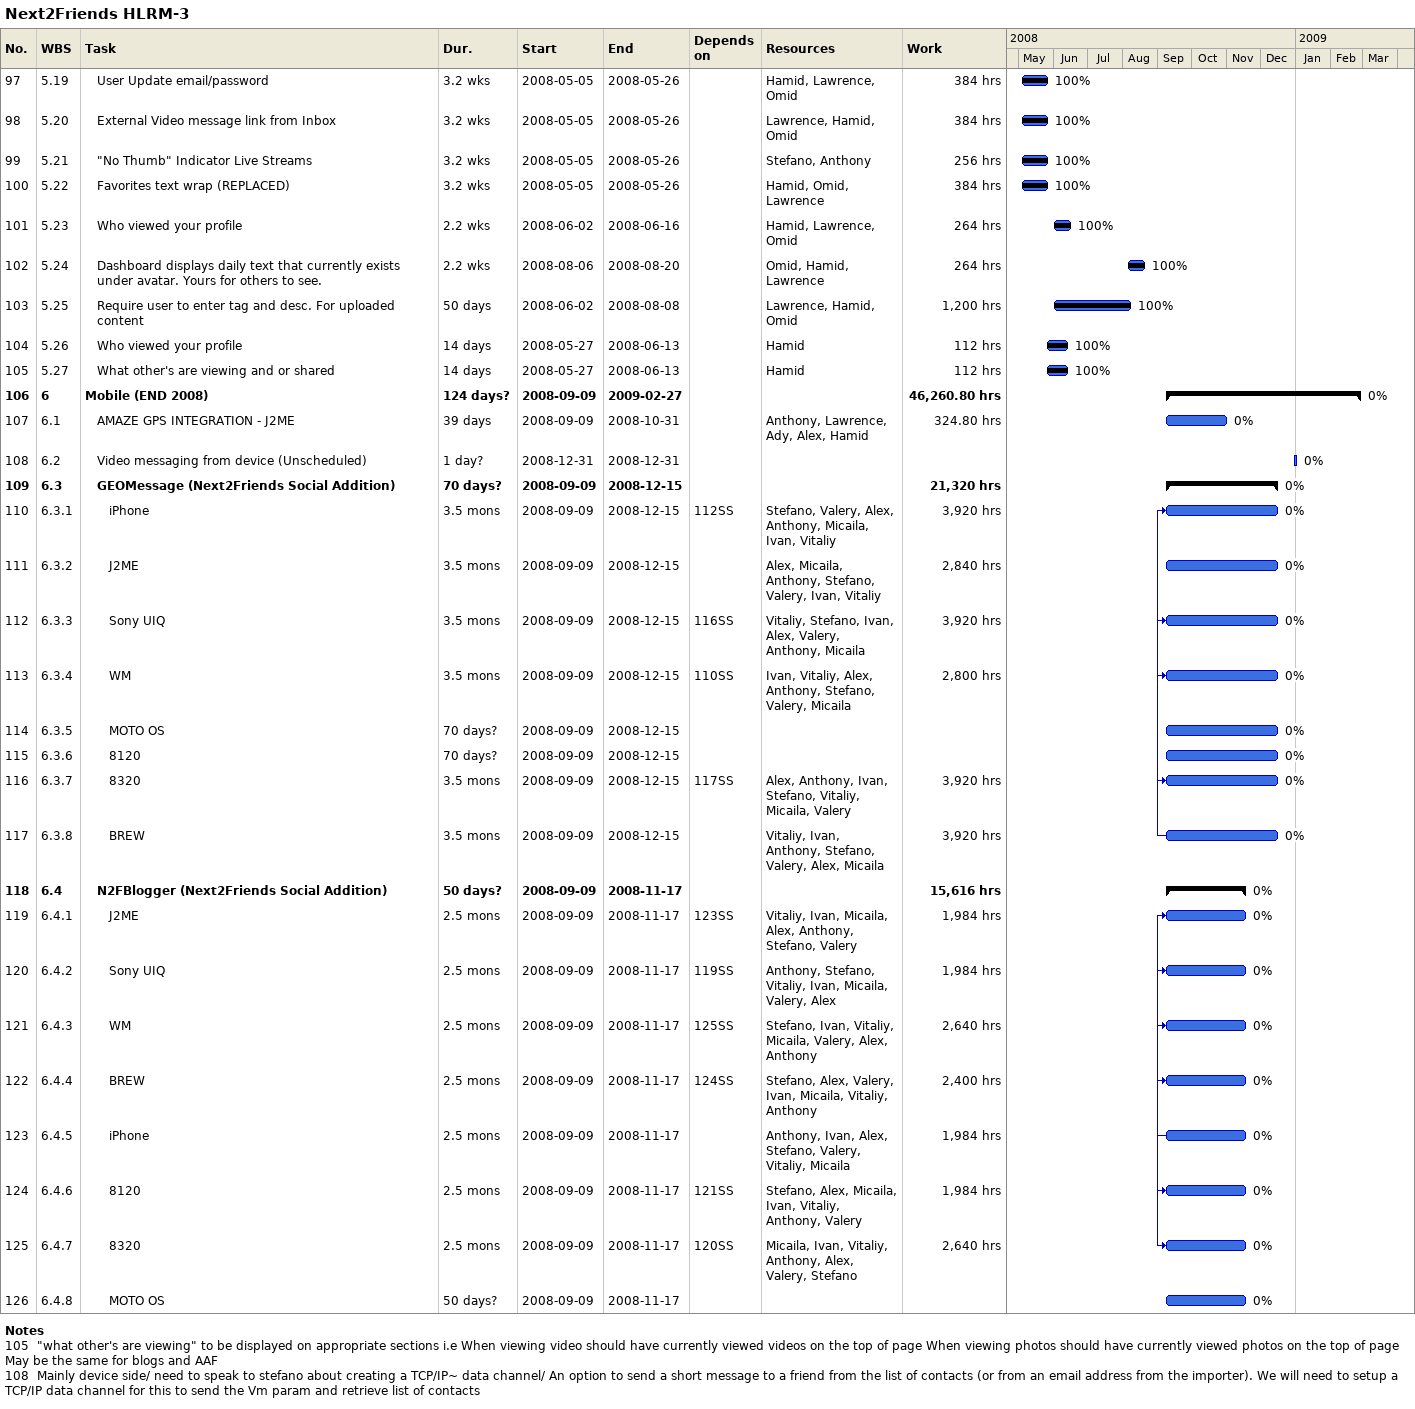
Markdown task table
Next2Friends HLRM-3

| ID | WBS | Task | Duration | Start | Finish | Predecessors | Resources | % complete | Work (h) |
|---|---|---|---|---|---|---|---|---|---|
| 97 | 5.19 | User Update email/password | 3.2w | 2008-05-05 | 2008-05-26 |  | Hamid, Lawrence, Omid | 100 | 384 |
| 98 | 5.20 | External Video message link from Inbox | 3.2w | 2008-05-05 | 2008-05-26 |  | Lawrence, Hamid, Omid | 100 | 384 |
| 99 | 5.21 | "No Thumb" Indicator Live Streams | 3.2w | 2008-05-05 | 2008-05-26 |  | Stefano, Anthony | 100 | 256 |
| 100 | 5.22 | Favorites text wrap (REPLACED) | 3.2w | 2008-05-05 | 2008-05-26 |  | Hamid, Omid, Lawrence | 100 | 384 |
| 101 | 5.23 | Who viewed your profile | 2.2w | 2008-06-02 | 2008-06-16 |  | Hamid, Lawrence, Omid | 100 | 264 |
| 102 | 5.24 | Dashboard displays daily text that currently exists under avatar. Yours for others to see. | 2.2w | 2008-08-06 | 2008-08-20 |  | Omid, Hamid, Lawrence | 100 | 264 |
| 103 | 5.25 | Require user to enter tag and desc. For uploaded content | 50d | 2008-06-02 | 2008-08-08 |  | Lawrence, Hamid, Omid | 100 | 1200 |
| 104 | 5.26 | Who viewed your profile | 14d | 2008-05-27 | 2008-06-13 |  | Hamid | 100 | 112 |
| 105 | 5.27 | What other's are viewing and or shared | 14d | 2008-05-27 | 2008-06-13 |  | Hamid | 100 | 112 |
| 106 | 6 | **Mobile (END 2008)** | 124d? | 2008-09-09 | 2009-02-27 |  |  | 0 | 46260.80 |
| 107 | 6.1 | AMAZE GPS INTEGRATION - J2ME | 39d | 2008-09-09 | 2008-10-31 |  | Anthony, Lawrence, Ady, Alex, Hamid | 0 | 324.80 |
| 108 | 6.2 | Video messaging from device (Unscheduled) | 1d? | 2008-12-31 | 2008-12-31 |  |  | 0 |  |
| 109 | 6.3 | **GEOMessage (Next2Friends Social Addition)** | 70d? | 2008-09-09 | 2008-12-15 |  |  | 0 | 21320 |
| 110 | 6.3.1 | iPhone | 3.5mo | 2008-09-09 | 2008-12-15 | 112SS | Stefano, Valery, Alex, Anthony, Micaila, Ivan, Vitaliy | 0 | 3920 |
| 111 | 6.3.2 | J2ME | 3.5mo | 2008-09-09 | 2008-12-15 |  | Alex, Micaila, Anthony, Stefano, Valery, Ivan, Vitaliy | 0 | 2840 |
| 112 | 6.3.3 | Sony UIQ | 3.5mo | 2008-09-09 | 2008-12-15 | 116SS | Vitaliy, Stefano, Ivan, Alex, Valery, Anthony, Micaila | 0 | 3920 |
| 113 | 6.3.4 | WM | 3.5mo | 2008-09-09 | 2008-12-15 | 110SS | Ivan, Vitaliy, Alex, Anthony, Stefano, Valery, Micaila | 0 | 2800 |
| 114 | 6.3.5 | MOTO OS | 70d? | 2008-09-09 | 2008-12-15 |  |  | 0 |  |
| 115 | 6.3.6 | 8120 | 70d? | 2008-09-09 | 2008-12-15 |  |  | 0 |  |
| 116 | 6.3.7 | 8320 | 3.5mo | 2008-09-09 | 2008-12-15 | 117SS | Alex, Anthony, Ivan, Stefano, Vitaliy, Micaila, Valery | 0 | 3920 |
| 117 | 6.3.8 | BREW | 3.5mo | 2008-09-09 | 2008-12-15 |  | Vitaliy, Ivan, Anthony, Stefano, Valery, Alex, Micaila | 0 | 3920 |
| 118 | 6.4 | **N2FBlogger (Next2Friends Social Addition)** | 50d? | 2008-09-09 | 2008-11-17 |  |  | 0 | 15616 |
| 119 | 6.4.1 | J2ME | 2.5mo | 2008-09-09 | 2008-11-17 | 123SS | Vitaliy, Ivan, Micaila, Alex, Anthony, Stefano, Valery | 0 | 1984 |
| 120 | 6.4.2 | Sony UIQ | 2.5mo | 2008-09-09 | 2008-11-17 | 119SS | Anthony, Stefano, Vitaliy, Ivan, Micaila, Valery, Alex | 0 | 1984 |
| 121 | 6.4.3 | WM | 2.5mo | 2008-09-09 | 2008-11-17 | 125SS | Stefano, Ivan, Vitaliy, Micaila, Valery, Alex, Anthony | 0 | 2640 |
| 122 | 6.4.4 | BREW | 2.5mo | 2008-09-09 | 2008-11-17 | 124SS | Stefano, Alex, Valery, Ivan, Micaila, Vitaliy, Anthony | 0 | 2400 |
| 123 | 6.4.5 | iPhone | 2.5mo | 2008-09-09 | 2008-11-17 |  | Anthony, Ivan, Alex, Stefano, Valery, Vitaliy, Micaila | 0 | 1984 |
| 124 | 6.4.6 | 8120 | 2.5mo | 2008-09-09 | 2008-11-17 | 121SS | Stefano, Alex, Micaila, Ivan, Vitaliy, Anthony, Valery | 0 | 1984 |
| 125 | 6.4.7 | 8320 | 2.5mo | 2008-09-09 | 2008-11-17 | 120SS | Micaila, Ivan, Vitaliy, Anthony, Alex, Valery, Stefano | 0 | 2640 |
| 126 | 6.4.8 | MOTO OS | 50d? | 2008-09-09 | 2008-11-17 |  |  | 0 |  |

Notes
- 105: "what other's are viewing" to be displayed on appropriate sections i.e When viewing video should have currently viewed videos on the top of page When viewing photos should have currently viewed photos on the top of page May be the same for blogs and AAF
- 108: Mainly device side/ need to speak to stefano about creating a TCP/IP~ data channel/ An option to send a short message to a friend from the list of contacts (or from an email address from the importer). We will need to setup a TCP/IP data channel for this to send the Vm param and retrieve list of contacts
